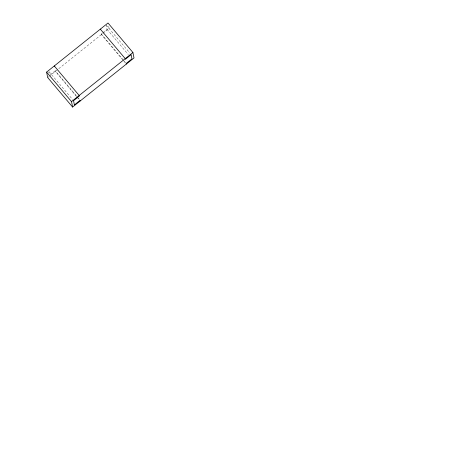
<?xml version="1.0" encoding="UTF-8"?>
<svg xmlns="http://www.w3.org/2000/svg" width="460" height="460" viewBox="0 0 460 460"><rect width="100%" height="100%" fill="white"/><g stroke="black" fill="none" stroke-linecap="round" stroke-linejoin="round"><path stroke-width="0.34" stroke-dasharray="2.3 1.72" d="M50.531 74.56L55.24 70.794L76.463 95.933M125.407 62.986L101.418 34.569L101.298 33.965L102.344 33.126M102.867 32.712L107.053 29.36L106.352 25.84M47.685 77.533L48.783 76.659M49.329 76.216L109.095 28.428L108.416 25.035M106.208 25.139L129.852 53.026M107.053 29.36L128.277 54.504M101.298 33.965L122.515 59.104M122.981 59.65L125.747 62.934M78.309 98.118L79.229 99.21M76.584 96.537L55.361 71.398L55.24 70.794M77.044 97.083L78.89 99.268M49.099 71.72L72.628 99.59M48.783 71.875L49.059 73.284"/><path stroke-width="0.69" d="M46.598 72.105L108.008 23L132.917 52.515L134.004 57.943L72.594 107.048L47.685 77.533L46.598 72.105L71.513 101.614L72.594 107.048M71.513 101.614L132.917 52.515M126.327 64.084L126.207 63.48L131.962 58.874L131.123 54.654L125.361 59.254L125.241 58.65L100.332 29.135L100.452 29.739M80.27 100.907L80.149 100.303L74.393 104.909L73.548 100.688L79.31 96.082L79.189 95.479L54.274 65.964L54.395 66.568"/></g></svg>
